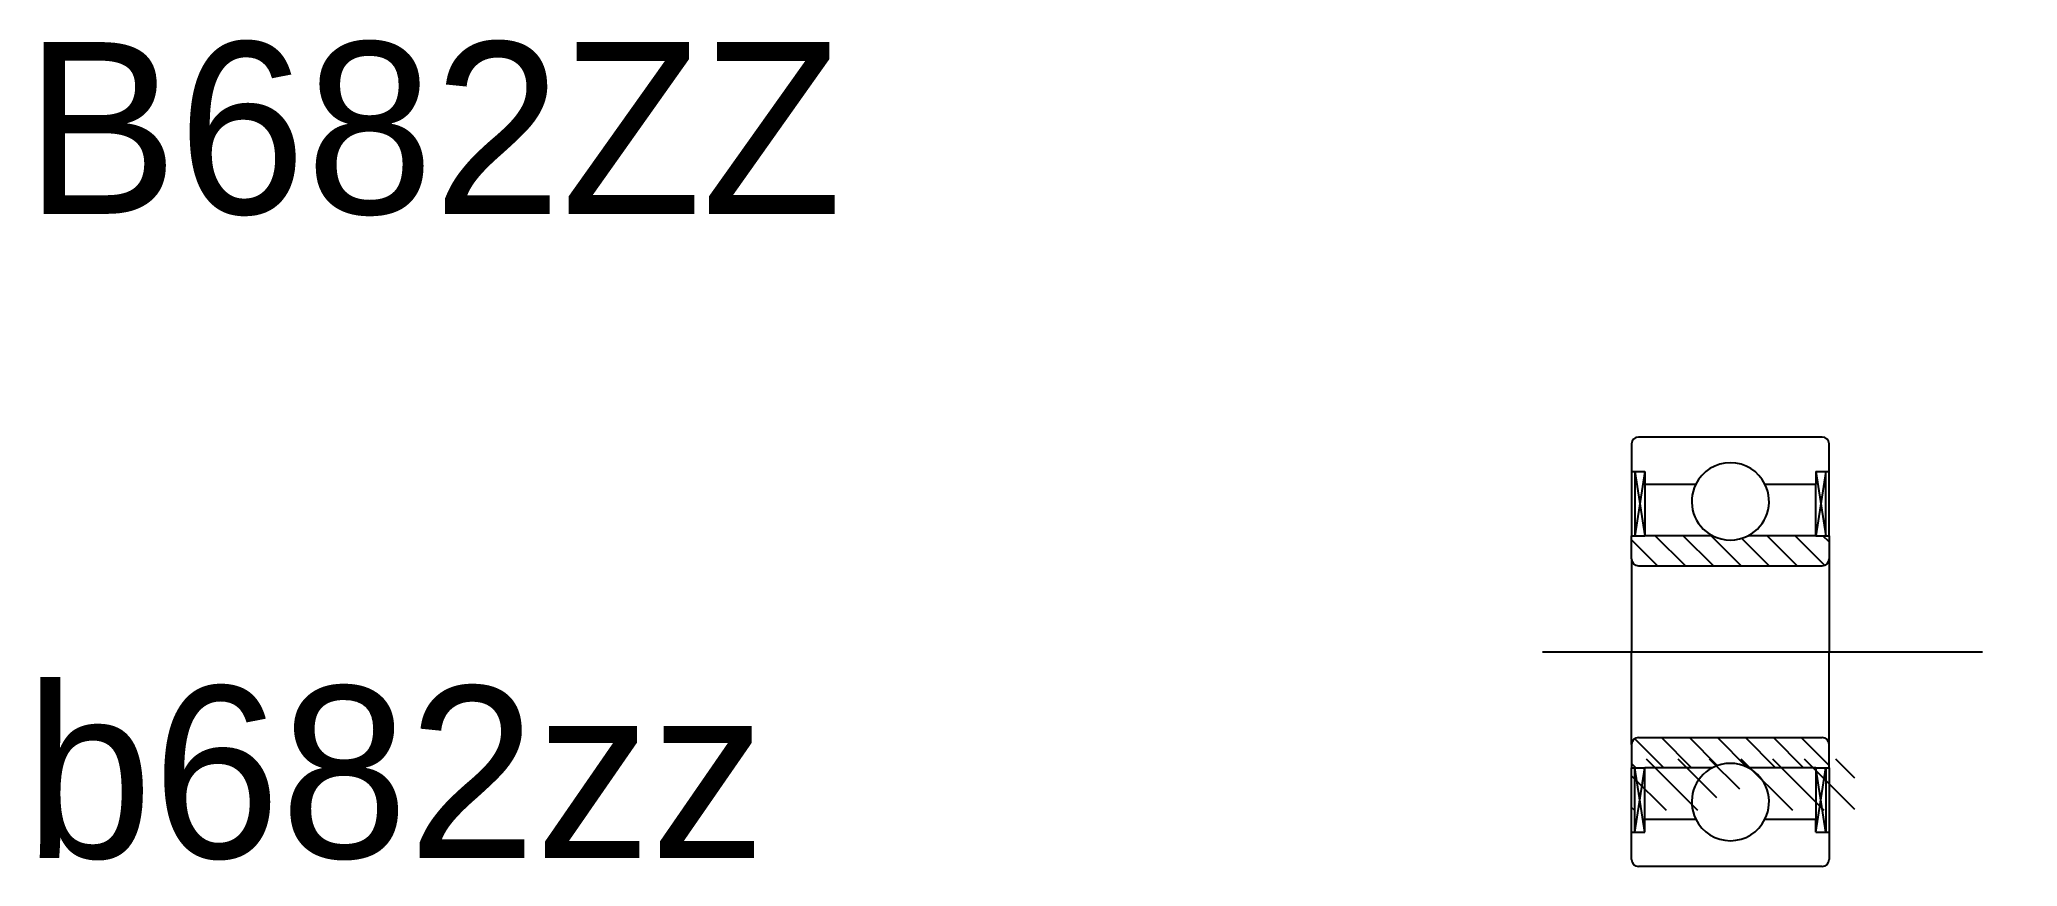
# Model space of a CAD drawing. Extents: x 26.2 to 49.3, y 22.5 to 32.2.
import ezdxf

# ---------------------------------------------------------------- set-up
doc = ezdxf.new("R2010")
doc.units = 0
doc.header["$PDMODE"] = 1
doc.linetypes.add('CENTER', pattern=[50.8, 31.75, -6.35, 6.35, -6.35])
doc.linetypes.add('CNS_SOLID', pattern=[0])
doc.layers.get('0').update_dxf_attribs({"linetype": 'CONTINUOUS'})
doc.layers.add('CENTER', color=1, linetype='CENTER')
doc.layers.add('VIS', color=7, linetype='CNS_SOLID')

# ---------------------------------------------------------------- blocks, each defined once
blk = doc.blocks.new('*X12')
at = {"layer": 'VIS', "color": 7}
for p, q in [((0.374, -1.35), (0.037, -1.013)), ((0.699, -1.35), (0.349, -1)), ((1.002, -1.327), (0.675, -1)), ((1.346, -1.346), (1, -1)), ((1.675, -1.35), (1.325, -1)), ((2.001, -1.35), (1.651, -1)), ((2.3, -1.324), (1.976, -1)), ((0.049, -1.35), (0, -1.301))]:
    blk.add_line(p, q, dxfattribs=at)
blk = doc.blocks.new('*X11')
at = {"layer": 'VIS', "color": 7}
for p, q in [((0.374, -1.35), (0.037, -1.013)), ((0.699, -1.35), (0.349, -1)), ((1.002, -1.327), (0.675, -1)), ((1.346, -1.346), (1, -1)), ((1.675, -1.35), (1.325, -1)), ((2.001, -1.35), (1.651, -1)), ((2.3, -1.324), (1.976, -1)), ((0.049, -1.35), (0, -1.301))]:
    blk.add_line(p, q, dxfattribs=at)
blk = doc.blocks.new('*X10')
at = {"layer": 'VIS', "color": 7}
for p, q in [((0.301, 1), (0, 1.301)), ((0.626, 1), (0.276, 1.35)), ((0.952, 1), (0.602, 1.35)), ((1.277, 1), (0.927, 1.35)), ((1.602, 1), (1.282, 1.32)), ((1.927, 1), (1.577, 1.35)), ((2.248, 1.005), (1.903, 1.35)), ((2.3, 1.278), (2.228, 1.35))]:
    blk.add_line(p, q, dxfattribs=at)
blk = doc.blocks.new('*X9')
at = {"layer": 'VIS', "color": 7}
for p, q in [((0.301, 1), (0, 1.301)), ((0.626, 1), (0.276, 1.35)), ((0.952, 1), (0.602, 1.35)), ((1.277, 1), (0.927, 1.35)), ((1.602, 1), (1.282, 1.32)), ((1.927, 1), (1.577, 1.35)), ((2.248, 1.005), (1.903, 1.35)), ((2.3, 1.278), (2.228, 1.35))]:
    blk.add_line(p, q, dxfattribs=at)
blk = doc.blocks.new('HATCHES')
at = {"layer": 'VIS', "color": 7}
for p, q in [((0.773, -1.85), (0.173, -1.25)), ((0.773, -1.85), (0.173, -1.25)), ((0.991, -1.7), (0.541, -1.25)), ((0.991, -1.7), (0.541, -1.25)), ((1.26, -1.602), (0.908, -1.25)), ((1.26, -1.602), (0.908, -1.25)), ((1.876, -1.85), (1.276, -1.25)), ((1.876, -1.85), (1.276, -1.25)), ((2.244, -1.85), (1.644, -1.25)), ((2.244, -1.85), (1.644, -1.25)), ((2.6, -1.838), (2.012, -1.25)), ((2.6, -1.838), (2.012, -1.25)), ((2.6, -1.471), (2.379, -1.25)), ((2.6, -1.471), (2.379, -1.25)), ((0.405, -1.85), (0, -1.445)), ((0.405, -1.85), (0, -1.445)), ((0.038, -1.85), (0, -1.812)), ((0.038, -1.85), (0, -1.812))]:
    blk.add_line(p, q, dxfattribs=at)

msp = doc.modelspace()

# ---------------------------------------------------------------- linework, layer by layer
at = {"layer": 'CENTER', "color": 1, "linetype": 'CENTER'}
msp.add_line((43.745, 25.03), (48.869, 25.03), dxfattribs=at)
at = {"layer": 'VIS', "color": 7}
for p, q in [((44.783, 27.45), (44.783, 27.13)), ((47.003, 27.53), (44.863, 27.53)), ((47.083, 27.13), (47.083, 27.45)), ((44.783, 27.13), (44.783, 26.38)), ((44.783, 27.13), (44.936, 27.13)), ((44.821, 27.13), (44.821, 26.38)), ((44.936, 27.13), (44.821, 26.38)), ((44.821, 27.13), (44.936, 26.38)), ((44.936, 27.13), (44.936, 26.98)), ((44.936, 26.98), (45.53, 26.98)), ((44.936, 26.98), (44.936, 26.38)), ((46.336, 26.98), (46.93, 26.98)), ((46.93, 27.13), (47.083, 27.13)), ((46.93, 27.13), (46.93, 26.98)), ((47.045, 27.13), (46.93, 26.38)), ((46.93, 27.13), (47.045, 26.38)), ((46.93, 26.38), (46.93, 26.98)), ((47.045, 26.38), (47.045, 27.13)), ((47.083, 26.38), (47.083, 27.13)), ((44.783, 26.38), (44.936, 26.38)), ((44.783, 26.11), (44.783, 26.38)), ((45.727, 26.38), (44.936, 26.38)), ((46.93, 26.38), (46.139, 26.38)), ((46.93, 26.38), (47.083, 26.38)), ((47.083, 26.38), (47.083, 26.11)), ((44.783, 26.11), (44.783, 25.03)), ((44.863, 26.03), (47.003, 26.03)), ((47.083, 26.11), (47.083, 25.03)), ((44.783, 23.95), (44.783, 25.03)), ((47.083, 23.95), (47.083, 25.03)), ((44.783, 23.95), (44.783, 23.68)), ((44.863, 24.03), (47.003, 24.03)), ((47.083, 23.68), (47.083, 23.95)), ((44.783, 22.93), (44.783, 23.68)), ((44.783, 23.68), (44.936, 23.68)), ((44.821, 22.93), (44.821, 23.68)), ((44.936, 22.93), (44.821, 23.68)), ((44.821, 22.93), (44.936, 23.68)), ((45.727, 23.68), (44.936, 23.68)), ((44.936, 23.08), (44.936, 23.68)), ((46.93, 23.68), (46.139, 23.68)), ((46.93, 23.68), (46.93, 23.08)), ((46.93, 23.68), (47.083, 23.68)), ((47.045, 22.93), (46.93, 23.68)), ((46.93, 22.93), (47.045, 23.68)), ((47.045, 23.68), (47.045, 22.93)), ((47.083, 23.68), (47.083, 22.93)), ((44.936, 23.08), (45.53, 23.08)), ((44.936, 22.93), (44.936, 23.08)), ((46.336, 23.08), (46.93, 23.08)), ((46.93, 22.93), (46.93, 23.08)), ((44.783, 22.61), (44.783, 22.93)), ((44.783, 22.93), (44.936, 22.93)), ((46.93, 22.93), (47.083, 22.93)), ((47.083, 22.93), (47.083, 22.61)), ((47.003, 22.53), (44.863, 22.53))]:
    msp.add_line(p, q, dxfattribs=at)
for centre, radius, start, end in [((44.863, 27.45), 0.08, 90, 180), ((47.003, 27.45), 0.08, 0, 90), ((45.933, 26.78), 0.45, 26.3878, 153.6122), ((45.933, 26.78), 0.45, 153.6122, 242.734), ((45.933, 26.78), 0.45, 297.266, 26.3878), ((45.933, 26.78), 0.45, 242.734, 297.266), ((44.863, 26.11), 0.08, 180, 270), ((47.003, 26.11), 0.08, 270, 0), ((44.863, 23.95), 0.08, 90, 180), ((47.003, 23.95), 0.08, 0, 90), ((45.933, 23.28), 0.45, 62.734, 117.266), ((45.933, 23.28), 0.45, 117.266, 206.3878), ((45.933, 23.28), 0.45, 333.6122, 62.734), ((45.933, 23.28), 0.45, 206.3878, 333.6122), ((44.863, 22.61), 0.08, 180, 270), ((47.003, 22.61), 0.08, 270, 0)]:
    msp.add_arc(centre, radius, start, end, dxfattribs=at)
at = {"layer": 'VIS', "color": 7, "extrusion": (1, 0, 0)}
for p in [(41.317, 27.392, -0.657), (41.317, 27.392, 0.657), (49.275, 26.837, 0.304), (41.317, 26.621, -1.719), (41.317, 26.621, 1.719), (49.275, 26.629, -0.875), (49.275, 26.239, 1.341), (40.017, 25.371), (40.017, 25.371), (40.189, 25.371), (48.125, 25.114), (48.125, 25.114), (49.275, 24.515, -1.644), (41.317, 24.122, 1.719), (41.317, 24.122, -1.719), (49.275, 23.989, 1.341), (49.275, 23.598, -0.875), (41.317, 23.35, 0.657), (41.317, 23.35, -0.657), (49.275, 23.39, 0.304)]:
    msp.add_point(p, dxfattribs=at)
at = {"layer": 'VIS', "color": 7, "extrusion": (-1, 0, 1e-16)}
for p in [(41.317, 27.392, -0.657), (41.317, 27.392, 0.657), (49.275, 26.837, 0.304), (41.317, 26.621, -1.719), (41.317, 26.621, 1.719), (49.275, 26.629, -0.875), (49.275, 26.239, 1.341), (49.275, 24.515, -1.644), (41.317, 24.122, 1.719), (41.317, 24.122, -1.719), (49.275, 23.989, 1.341), (49.275, 23.598, -0.875), (41.317, 23.35, 0.657), (41.317, 23.35, -0.657), (49.275, 23.39, 0.304)]:
    msp.add_point(p, dxfattribs=at)
at = {"layer": 'VIS', "color": 7, "extrusion": (-1, 0, 0)}
msp.add_point((40.189, 25.371), dxfattribs=at)

# ---------------------------------------------------------------- block references
msp.add_blockref('HATCHES', (44.783, 25.03))
msp.add_blockref('HATCHES', (44.783, 25.03))
at = {"layer": 'VIS', "color": 7}
for name in ['*X10', '*X9', '*X12', '*X11']:
    msp.add_blockref(name, (44.783, 25.03), dxfattribs=at)

# ---------------------------------------------------------------- texts
at = {"color": 7, "linetype": 'CONTINUOUS'}
for s, p in [('B682ZZ', (26.076, 30.128)), ('b682zz', (26.076, 22.628))]:
    msp.add_text(s, height=2, dxfattribs=at).set_placement(p)

doc.saveas('drawing.dxf')
